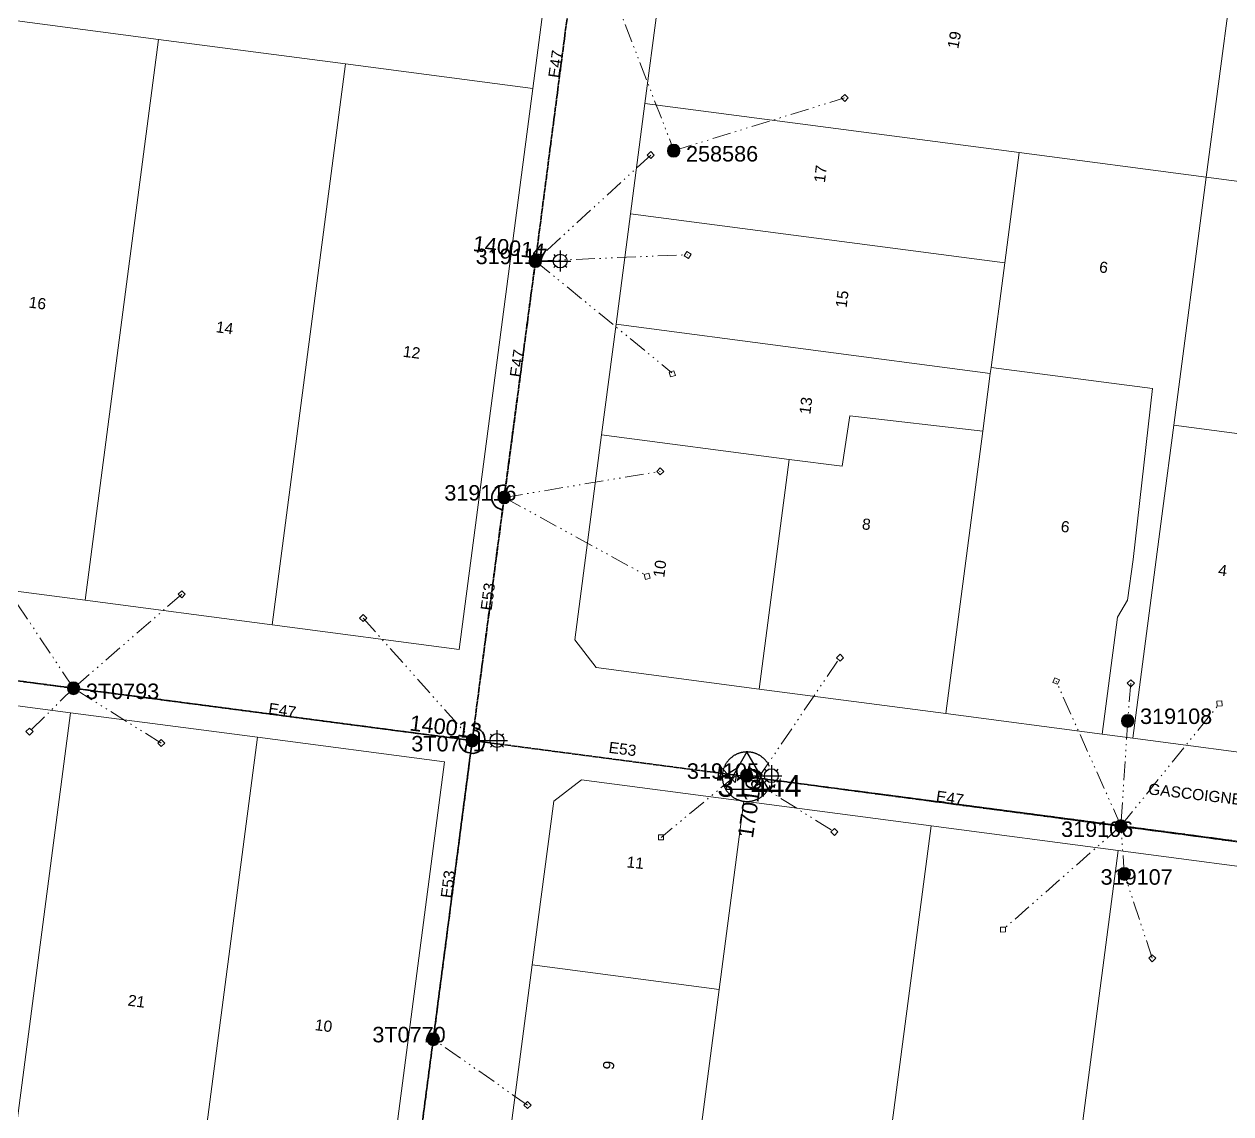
# Model space of a CAD drawing. Header units: metres. Extents: x 264899 to 270320, y 6185871 to 6191197.
# Drawn here: x 267248.8 to 267443.8, y 6186772.9 to 6186949.1 of the extents above; entities that cross this region are included whole.
import ezdxf
from ezdxf.enums import TextEntityAlignment as Align

# ---------------------------------------------------------------- set-up
doc = ezdxf.new("R2010")
doc.units = ezdxf.units.M
doc.linetypes.add('Cable Exist OH', pattern=[1, 1, 0])
doc.linetypes.add('PHANTOMX2', pattern=[6.6, 3, -0.75, 0.2, -0.75, 0.2, -0.75, 0.2, -0.75])
doc.layers.get('0').update_dxf_attribs({"color": 6})
for name, color, linetype, lineweight in [('_User_HV_Exist', 1, 'Continuous', 35), ('_User_LV_Exist', 5, 'Continuous', 35), ('Cadastre Land Parcels_SP_EXT', 118, 'Continuous', 15), ('Cadastre Roads_SP_EXT', 218, 'Continuous', 15), ('Mains_HV_EXT', 13, 'Continuous', 25), ('Mains_LV_EXT', 163, 'Continuous', 25), ('Mains_SL_EXT', 131, 'Continuous', 25), ('Services_SP_EXT', 42, 'PHANTOMX2', 20)]:
    doc.layers.add(name, color=color, linetype=linetype, lineweight=lineweight)
for name, color, linetype in [('Equip_LV_EXT', 7, 'Continuous'), ('Equip_SP_SL_EXT', 7, 'Continuous'), ('Sub_SP_TR_HV_LV_EXT', 7, 'Continuous'), ('SupportsOH_SP_TR_HV_LV_SL_EXT', 7, 'Continuous')]:
    doc.layers.add(name, color=color, linetype=linetype)
doc.layers.get('0').freeze()
doc.styles.add('iecARIAL', font='arial.ttf', dxfattribs={"height": 2})
doc.styles.add('POLE_LABEL', font='arial.ttf', dxfattribs={"height": 2})
doc.styles.add('SL_LABEL', font='arial.ttf', dxfattribs={"height": 2})
doc.styles.get("Standard").update_dxf_attribs({"font": 'arial.ttf'})

# ---------------------------------------------------------------- blocks, each defined once
blk = doc.blocks.new('SUB_POLE_EXT')
at = {"flags": 128}
for points in [[(-0.05, 4), (-0.15, 4), (-0.25, 3.99), (-0.34, 3.99), (-0.44, 3.98), (-0.54, 3.96), (-0.64, 3.95), (-0.73, 3.93), (-0.83, 3.91), (-0.92, 3.89), (-1.02, 3.87), (-1.11, 3.84), (-1.21, 3.81), (-1.3, 3.78), (-1.39, 3.75), (-1.49, 3.71), (-1.58, 3.68), (-1.67, 3.64), (-1.75, 3.59), (-1.84, 3.55), (-1.93, 3.5), (-2.01, 3.46), (-2.1, 3.41), (-2.18, 3.35), (-2.26, 3.3), (-2.34, 3.24), (-2.42, 3.18), (-2.5, 3.12), (-2.58, 3.06), (-2.65, 3), (-2.72, 2.93), (-2.79, 2.86), (-2.86, 2.79), (-2.93, 2.72), (-3, 2.65), (-3.06, 2.58), (-3.12, 2.5), (-3.18, 2.42), (-3.24, 2.34), (-3.3, 2.26), (-3.35, 2.18), (-3.41, 2.1), (-3.46, 2.01), (-3.5, 1.93), (-3.55, 1.84), (-3.59, 1.75), (-3.64, 1.67), (-3.68, 1.58), (-3.71, 1.49), (-3.75, 1.39), (-3.78, 1.3), (-3.81, 1.21), (-3.84, 1.11), (-3.87, 1.02), (-3.89, 0.92), (-3.91, 0.83), (-3.93, 0.73), (-3.95, 0.64), (-3.96, 0.54), (-3.98, 0.44), (-3.99, 0.34), (-3.99, 0.25), (-4, 0.15), (-4, 0.05), (-4, -0.05), (-4, -0.15), (-3.99, -0.25), (-3.99, -0.34), (-3.98, -0.44), (-3.96, -0.54), (-3.95, -0.64), (-3.93, -0.73), (-3.91, -0.83), (-3.89, -0.92), (-3.87, -1.02), (-3.84, -1.11), (-3.81, -1.21), (-3.78, -1.3), (-3.75, -1.39), (-3.71, -1.49), (-3.68, -1.58), (-3.64, -1.67), (-3.59, -1.75), (-3.55, -1.84), (-3.5, -1.93), (-3.46, -2.01), (-3.41, -2.1), (-3.35, -2.18), (-3.3, -2.26), (-3.24, -2.34), (-3.18, -2.42), (-3.12, -2.5), (-3.06, -2.58), (-3, -2.65), (-2.93, -2.72), (-2.86, -2.79), (-2.79, -2.86), (-2.72, -2.93), (-2.65, -3), (-2.58, -3.06), (-2.5, -3.12), (-2.42, -3.18), (-2.34, -3.24), (-2.26, -3.3), (-2.18, -3.35), (-2.1, -3.41), (-2.01, -3.46), (-1.93, -3.5), (-1.84, -3.55), (-1.75, -3.59), (-1.67, -3.64), (-1.58, -3.68), (-1.49, -3.71), (-1.39, -3.75), (-1.3, -3.78), (-1.21, -3.81), (-1.11, -3.84), (-1.02, -3.87), (-0.92, -3.89), (-0.83, -3.91), (-0.73, -3.93), (-0.64, -3.95), (-0.54, -3.96), (-0.44, -3.98), (-0.34, -3.99), (-0.25, -3.99), (-0.15, -4), (-0.05, -4), (0.05, -4), (0.15, -4), (0.25, -3.99), (0.34, -3.99), (0.44, -3.98), (0.54, -3.96), (0.64, -3.95), (0.73, -3.93), (0.83, -3.91), (0.92, -3.89), (1.02, -3.87), (1.11, -3.84), (1.21, -3.81), (1.3, -3.78), (1.39, -3.75), (1.49, -3.71), (1.58, -3.68), (1.67, -3.64), (1.75, -3.59), (1.84, -3.55), (1.93, -3.5), (2.01, -3.46), (2.1, -3.41), (2.18, -3.35), (2.26, -3.3), (2.34, -3.24), (2.42, -3.18), (2.5, -3.12), (2.58, -3.06), (2.65, -3), (2.72, -2.93), (2.79, -2.86), (2.86, -2.79), (2.93, -2.72), (3, -2.65), (3.06, -2.58), (3.12, -2.5), (3.18, -2.42), (3.24, -2.34), (3.3, -2.26), (3.35, -2.18), (3.41, -2.1), (3.46, -2.01), (3.5, -1.93), (3.55, -1.84), (3.59, -1.75), (3.64, -1.67), (3.68, -1.58), (3.71, -1.49), (3.75, -1.39), (3.78, -1.3), (3.81, -1.21), (3.84, -1.11), (3.87, -1.02), (3.89, -0.92), (3.91, -0.83), (3.93, -0.73), (3.95, -0.64), (3.96, -0.54), (3.98, -0.44), (3.99, -0.34), (3.99, -0.25), (4, -0.15), (4, -0.05), (4, 0.05), (4, 0.15), (3.99, 0.25), (3.99, 0.34), (3.98, 0.44), (3.96, 0.54), (3.95, 0.64), (3.93, 0.73), (3.91, 0.83), (3.89, 0.92), (3.87, 1.02), (3.84, 1.11), (3.81, 1.21), (3.78, 1.3), (3.75, 1.39), (3.71, 1.49), (3.68, 1.58), (3.64, 1.67), (3.59, 1.75), (3.55, 1.84), (3.5, 1.93), (3.46, 2.01), (3.41, 2.1), (3.35, 2.18), (3.3, 2.26), (3.24, 2.34), (3.18, 2.42), (3.12, 2.5), (3.06, 2.58), (3, 2.65), (2.93, 2.72), (2.86, 2.79), (2.79, 2.86), (2.72, 2.93), (2.65, 3), (2.58, 3.06), (2.5, 3.12), (2.42, 3.18), (2.34, 3.24), (2.26, 3.3), (2.18, 3.35), (2.1, 3.41), (2.01, 3.46), (1.93, 3.5), (1.84, 3.55), (1.75, 3.59), (1.67, 3.64), (1.58, 3.68), (1.49, 3.71), (1.39, 3.75), (1.3, 3.78), (1.21, 3.81), (1.11, 3.84), (1.02, 3.87), (0.92, 3.89), (0.83, 3.91), (0.73, 3.93), (0.64, 3.95), (0.54, 3.96), (0.44, 3.98), (0.34, 3.99), (0.25, 3.99), (0.15, 4), (0.05, 4)], [(0, 4), (-3.46, -2), (3.46, -2)]]:
    blk.add_lwpolyline(points, close=True, dxfattribs=at)
at = {"flags": 8}
blk.add_attdef('ASSET_NUM', text='', height=2.5, dxfattribs=at).set_placement((0, 7), align=Align.MIDDLE_CENTER)
for tag, flags, p in [('STREET_CODE', 9, (-1.38, 1.45)), ('NO_PHASES', 9, (-1.38, 1.05)), ('OPERATED_BY', 9, (-1.38, 0.65)), ('MAINTAINED_BY', 9, (-1.38, 0.45)), ('ORIENTATION', 9, (-1.38, 0.25)), ('OWNED_BY', 9, (-1.38, 0.05)), ('CONSTRUCTED_VOLTAGE', 9, (-1.13, 0.75)), ('OPERATING_VOLTAGE', 9, (-1.13, 0.35)), ('STATE', 9, (-1.38, -0.35)), ('USAGE', 9, (-1.38, -0.75)), ('LEGEND', 9, (-1.38, -0.95)), ('SUBURB', 9, (-1.38, -1.15)), ('STREETNAME', 9, (-1.38, -1.35)), ('LOCATION', 9, (-1.38, -1.55)), ('NOTES', 9, (-1.38, -1.75)), ('Z', 1, (-1.38, -1.95)), ('SECONDARY_VOLTAGE', 9, (-1.13, -0.65)), ('SUBSTATION_TYPE', 9, (-1.13, -1.05))]:
    blk.add_attdef(tag, text='', height=0.1, dxfattribs=dict(flags=flags)).set_placement(p, align=Align.MIDDLE_LEFT)
blk = doc.blocks.new('LV_OH_LINKS_DISTFUSE_EXT')
for p, q in [((0, 0), (0.96, 0)), ((3.84, 0), (4.8, 0))]:
    blk.add_line(p, q)
blk.add_lwpolyline([(3.84, -1.2), (3.84, 1.2), (0.96, -1.2), (0.96, 1.2)], close=True)
at = {"flags": 9}
for tag, p in [('ACTUAL_STATUS', (0, 0)), ('CONSTRUCTED_VOLTAGE', (0, -0.2)), ('OPERATING_VOLTAGE', (0, -0.6)), ('ORIENTATION', (0, -0.8)), ('OWNED_BY', (0, -1)), ('STATE', (0, -1.2)), ('SWITCH_TYPE', (0, -1.4)), ('NO_PHASES', (0, -0.4)), ('USAGE', (0, -1.6)), ('NOTES', (0, -1.8))]:
    blk.add_attdef(tag, text='', height=0.2, dxfattribs=at).set_placement(p, align=Align.MIDDLE_LEFT)
at = {"flags": 1}
blk.add_attdef('Z', (0, 0), '', height=0.2, dxfattribs=at)
blk = doc.blocks.new('SL_LANTERN_EXT')
at = {"flags": 9}
for tag, p in [('LRATECODE', (-7.4, 0)), ('LOUTREACHVOCAB', (-7.2, 0)), ('LOUTREACH', (-7, 0)), ('LANTNUMBER', (-6.6, 0)), ('LNEW', (-6.4, 0)), ('LMASTVOCAB', (-6.2, 0)), ('LMAST', (-6, 0)), ('LLAMPVOCAB', (-5.8, 0)), ('LLAMP', (-5.6, 0)), ('LEXIST', (-5.4, 0)), ('LCHARGE3PERCENT', (-5.2, 0)), ('LCHARGE3', (-5, 0)), ('LCHARGE2PERCENT', (-4.8, 0)), ('LCHARGE2', (-4.6, 0)), ('LCHARGE1PERCENT', (-4.4, 0)), ('LCHARGE1', (-4.2, 0)), ('LCATEGORY', (-4, 0)), ('LBRACKETVOCAB', (-3.8, 0)), ('LBRACKET', (-3.6, 0)), ('LKINGHEIGHT', (-3.4, 0)), ('CREPLACE', (-3.2, 0)), ('CREMOVE', (-3, 0)), ('CNUMBER', (-2.8, 0)), ('CNEW', (-2.6, 0)), ('CEXIST', (-2.4, 0)), ('USAGE', (-2.2, 0)), ('STATE', (-2, 0)), ('OWNED_BY', (-1.8, 0)), ('ORIENTATION', (-1.6, 0)), ('OPERATING_VOLTAGE', (-1.4, 0)), ('NO_PHASES', (-1.2, 0)), ('LANTERN_TYPE', (-1, 0)), ('LANTERN_PURPOSE', (-0.8, 0)), ('CONTROL_TYPE', (-0.6, 0)), ('CONSTRUCTED_VOLTAGE', (-0.4, 0))]:
    blk.add_attdef(tag, text='', height=0.001, rotation=270, dxfattribs=at).set_placement(p, align=Align.MIDDLE_LEFT)
at = {"style": 'SL_LABEL', "flags": 9}
blk.add_attdef('STREET_CODE', text='', height=0.001, rotation=270, dxfattribs=at).set_placement((0, 0), align=Align.MIDDLE_LEFT)
at = {"flags": 1}
blk.add_attdef('Z', (0, 0), '', height=0.001, rotation=270, dxfattribs=at)
at = {"width": 0.9}
blk.add_attdef('LNUMBER', text='', height=1, dxfattribs=at).set_placement((7, -1), align=Align.MIDDLE_LEFT)
at = {"flags": 9}
for tag, p in [('LREMOVE', (0, -7.6)), ('LREPLACE', (0, -7.8)), ('LTYPE', (0, -8)), ('LTYPEVOCAB', (0, -8.2)), ('LEGEND', (0, -8.4)), ('SUBURB', (0, -8.6)), ('STREETNAME', (0, -8.8)), ('LOCATION', (0, -9)), ('NOTES', (0, -9.2)), ('MAINTAINED_BY', (0, -9.86))]:
    blk.add_attdef(tag, text='', height=0.001, dxfattribs=at).set_placement(p, align=Align.MIDDLE_LEFT)
blk.add_attdef('OPERATED_BY', (0, -9.61), '', height=0.001, dxfattribs=at)
blk.add_wipeout([(5.69, 0), (5.06, -1.06), (4, -1.69), (2.94, -1.06), (2.31, 0), (2.94, 1.06), (4, 1.69), (5.06, 1.06)])
for p, q in [((0, 0), (4, 0)), ((2.94, 1.06), (3.2, 0.8)), ((4, 1.69), (4, 0)), ((5.06, 1.06), (4.8, 0.8)), ((2.94, -1.06), (3.2, -0.8)), ((4, 0), (5.69, 0)), ((4, 0), (4, -1.69)), ((5.06, -1.06), (4.8, -0.8))]:
    blk.add_line(p, q)
blk.add_circle((4, 0), 1.12)
blk = doc.blocks.new('CCP_EXT')
at = {"flags": 9}
for tag, p in [('STATE', (0, -1.8)), ('NOTES', (0, -2))]:
    blk.add_attdef(tag, text='', height=0.2, dxfattribs=at).set_placement(p, align=Align.MIDDLE_LEFT)
blk.add_wipeout([(0, 0.57), (0.57, 0), (0, -0.57), (-0.57, 0)])
blk.add_lwpolyline([(-0.57, 0), (0, 0.57), (0.57, 0), (0, -0.57), (-0.57, 0)])
at = {"flags": 1}
blk.add_attdef('Z', (0, 0), '', height=0.2, dxfattribs=at)
at = {"flags": 9}
for tag, p in [('CCP_TYPE', (0, 0)), ('CONSTRUCTED_VOLTAGE', (0, -0.2)), ('OPERATING_VOLTAGE', (0, -0.6)), ('ORIENTATION', (0, -0.8)), ('OWNED_BY', (0, -1)), ('NO_PHASES', (0, -0.4)), ('USAGE', (0, -1.2)), ('LEGEND', (0, -1.4)), ('LIFE_SUPPORT', (0, -1.6))]:
    blk.add_attdef(tag, text='', height=0.2, dxfattribs=at).set_placement(p, align=Align.MIDDLE_LEFT)
blk = doc.blocks.new('POLE_EXT')
blk.add_hatch(color=256).paths.add_polyline_path([(-1, 0, 1), (1, 0, 1)])
blk.add_lwpolyline([(-1, 0, 1), (1, 0, 1)], format="xyb", close=True)
at = {"flags": 8}
blk.add_attdef('pNumber', text='', height=2, dxfattribs=at).set_placement((2.5, 2.5), align=Align.MIDDLE_CENTER)
at = {"style": 'POLE_LABEL', "flags": 9}
for tag, p in [('STRUCTURE_PLANT_NUMBER', (1.35, 0.03)), ('STREET_CODE', (1.35, -0.2))]:
    blk.add_attdef(tag, text='', height=0.2, dxfattribs=at).set_placement(p, align=Align.MIDDLE_LEFT)
at = {"flags": 9}
for tag, p in [('OWNED_BY', (1.35, -0.4)), ('SPECIAL_USE', (1.35, -0.8)), ('STATE', (1.35, -1)), ('cLV', (1.35, -1.4)), ('hDepth', (1.35, -1.6)), ('hDia', (1.35, -1.8)), ('cHV', (1.35, -2)), ('PARENT', (1.35, -0.6)), ('USAGE', (1.35, -1.2)), ('cLinedev', (1.35, -3.4)), ('pExisting', (1.35, -3.8)), ('LBRACKET', (1.35, -2.2)), ('LExisting', (1.35, -2.4)), ('LANTNUMBER', (1.35, -2.6)), ('LOther', (1.35, -2.8)), ('LRemove', (1.35, -3)), ('LEGEND', (1.35, -3.2)), ('LOCATION', (1.35, -3.6)), ('pFooting', (1.35, -4.4)), ('pNew', (1.35, -4.6)), ('pRelocate', (1.35, -5)), ('pRemove', (1.35, -5.2)), ('pReplace', (1.35, -5.4)), ('pStay', (1.35, -5.6)), ('pType', (1.35, -5.8)), ('PFNUMBER', (1.35, -4)), ('NEWPFNUMBER', (1.35, -4.2)), ('cspan', (1.35, -6)), ('STREETNAME', (1.35, -6.2)), ('SUBURB', (1.35, -6.4)), ('OPERATED_BY', (1.36, -7.01)), ('NOTES', (1.35, -6.6)), ('MAINTAINED_BY', (1.36, -6.81))]:
    blk.add_attdef(tag, text='', height=0.2, dxfattribs=at).set_placement(p, align=Align.MIDDLE_LEFT)
at = {"flags": 1}
blk.add_attdef('Z', (1.35, -7.33), '', height=0.2, dxfattribs=at)

msp = doc.modelspace()

# ---------------------------------------------------------------- linework, layer by layer
at = {"layer": '_User_LV_Exist', "linetype": 'Continuous'}
msp.add_lwpolyline([(267326.62, 6186874.54, 1.006303), (267326.15, 6186870.57)], format="xyb", dxfattribs=at)
at = {"layer": '_User_LV_Exist', "linetype": 'Cable Exist OH'}
for points in [[(267121.76, 6186859.69), (267186.62, 6186850.99), (267256.79, 6186841.72)], [(267426.01, 6186819.47), (267475.02, 6186812.78)], [(267314.91, 6186785), (267314.91, 6186784.98), (267308.82, 6186738.53)]]:
    msp.add_lwpolyline(points, dxfattribs=at)
at = {"layer": 'Cadastre Land Parcels_SP_EXT', "linetype": 'Continuous'}
for points in [[(267334.94, 6186968.89), (267244.26, 6186980.81), (267240.3, 6186950.59), (267270.53, 6186946.61), (267300.75, 6186942.64), (267330.98, 6186938.66), (267334.94, 6186968.89)], [(267443.75, 6186954.56), (267402.99, 6186959.92), (267353.07, 6186966.48), (267349.11, 6186936.26), (267409.56, 6186928.31), (267439.79, 6186924.33), (267443.75, 6186954.56)], [(267529.72, 6186943.25), (267476.28, 6186950.28), (267443.75, 6186954.56), (267439.79, 6186924.33), (267470.02, 6186920.36), (267525.76, 6186913.02), (267529.72, 6186943.25)], [(267270.53, 6186946.61), (267240.3, 6186950.59), (267228.42, 6186859.91), (267258.65, 6186855.93), (267270.53, 6186946.61)], [(267300.75, 6186942.64), (267270.53, 6186946.61), (267258.65, 6186855.93), (267288.87, 6186851.96), (267300.75, 6186942.64)], [(267330.98, 6186938.66), (267300.75, 6186942.64), (267288.87, 6186851.96), (267319.1, 6186847.98), (267330.98, 6186938.66)], [(267409.56, 6186928.31), (267349.11, 6186936.26), (267346.78, 6186918.4), (267407.23, 6186910.46), (267409.56, 6186928.31)], [(267432.77, 6186870.77), (267434.54, 6186884.22), (267439.79, 6186924.33), (267409.56, 6186928.31), (267407.23, 6186910.46), (267405.02, 6186893.59), (267431.12, 6186890.16), (267427.96, 6186862.54), (267427.05, 6186855.95), (267425.43, 6186853.22), (267422.95, 6186834.3), (267427.91, 6186833.65), (267432.77, 6186870.77)], [(267464.08, 6186875.01), (267470.02, 6186920.36), (267439.79, 6186924.33), (267434.54, 6186884.22), (267459.8, 6186880.9), (267453.18, 6186830.32), (267458.14, 6186829.67), (267464.08, 6186875.01)], [(267405.02, 6186893.59), (267407.23, 6186910.46), (267346.78, 6186918.4), (267344.44, 6186900.55), (267404.89, 6186892.6), (267405.02, 6186893.59)], [(267404.89, 6186892.6), (267344.44, 6186900.55), (267342.1, 6186882.7), (267372.42, 6186878.71), (267380.95, 6186877.59), (267382.21, 6186885.76), (267403.67, 6186883.29), (267404.89, 6186892.6)], [(267425.43, 6186853.22), (267427.05, 6186855.95), (267427.96, 6186862.54), (267431.12, 6186890.16), (267405.02, 6186893.59), (267404.89, 6186892.6), (267403.67, 6186883.29), (267397.69, 6186837.62), (267422.95, 6186834.3), (267425.43, 6186853.22)], [(267403.67, 6186883.29), (267382.21, 6186885.76), (267380.95, 6186877.59), (267372.42, 6186878.71), (267367.56, 6186841.58), (267397.69, 6186837.62), (267403.67, 6186883.29)], [(267459.8, 6186880.9), (267434.54, 6186884.22), (267432.77, 6186870.77), (267427.91, 6186833.65), (267453.18, 6186830.32), (267459.8, 6186880.9)], [(267372.42, 6186878.71), (267342.1, 6186882.7), (267337.76, 6186849.54), (267341.21, 6186845.05), (267367.56, 6186841.58), (267372.42, 6186878.71)], [(267256.29, 6186837.76), (267226.07, 6186841.74), (267214.19, 6186751.06), (267244.42, 6186747.08), (267256.29, 6186837.76)], [(267286.52, 6186833.79), (267256.29, 6186837.76), (267244.42, 6186747.08), (267274.64, 6186743.1), (267286.52, 6186833.79)], [(267316.74, 6186829.81), (267286.52, 6186833.79), (267274.64, 6186743.1), (267304.87, 6186739.13), (267316.74, 6186829.81)], [(267365.1, 6186823.45), (267338.84, 6186826.9), (267334.36, 6186823.46), (267330.9, 6186797.02), (267361.12, 6186793.04), (267365.1, 6186823.45)], [(267395.33, 6186819.47), (267365.1, 6186823.45), (267361.12, 6186793.04), (267357.18, 6186762.91), (267353.23, 6186732.77), (267359.47, 6186731.95), (267383.46, 6186728.79), (267395.33, 6186819.47)], [(267425.55, 6186815.5), (267395.33, 6186819.47), (267383.46, 6186728.79), (267398.64, 6186726.79), (267413.69, 6186724.82), (267425.55, 6186815.5)], [(267455.78, 6186811.52), (267425.55, 6186815.5), (267413.69, 6186724.82), (267443.92, 6186720.84), (267455.78, 6186811.52)], [(267361.12, 6186793.04), (267330.9, 6186797.02), (267326.95, 6186766.88), (267357.18, 6186762.91), (267361.12, 6186793.04)]]:
    msp.add_lwpolyline(points, close=True, dxfattribs=at)
at = {"layer": 'Mains_LV_EXT', "linetype": 'Continuous'}
for points in [[(267326.62, 6186874.54, 1.006303), (267326.15, 6186870.57)], [(267323.16, 6186833.04, 0.510217), (267321.45, 6186835.3)], [(267319.22, 6186833.53, 0.515261), (267320.93, 6186831.28)], [(267320.99, 6186831.2, 0.418328), (267323.18, 6186832.93)]]:
    msp.add_lwpolyline(points, format="xyb", dxfattribs=at)
at = {"layer": 'Mains_LV_EXT', "linetype": 'Cable Exist OH'}
for points in [[(267121.76, 6186859.69), (267186.62, 6186850.99), (267256.79, 6186841.72)], [(267426.01, 6186819.47), (267475.02, 6186812.78)], [(267314.91, 6186785), (267314.91, 6186784.98), (267308.82, 6186738.53)]]:
    msp.add_lwpolyline(points, dxfattribs=at)
at = {"layer": 'Services_SP_EXT'}
msp.add_lwpolyline([(267244.04, 6186860.88), (267256.79, 6186841.72)], dxfattribs=at)

# ---------------------------------------------------------------- block references
at = {"layer": 'Equip_LV_EXT'}
for p, rotation in [((267364.81, 6186827.52), 172.5058789488156), ((267366.37, 6186827.31), 353.4095913537304)]:
    msp.add_blockref('LV_OH_LINKS_DISTFUSE_EXT', p, dxfattribs=dict(at, rotation=rotation))
at = {"layer": 'Sub_SP_TR_HV_LV_EXT'}
ref = msp.add_blockref('SUB_POLE_EXT', (267365.59, 6186827.42), dxfattribs=at)
ref.add_attrib('ASSET_NUM', '31444', dxfattribs={"layer": '0', "height": 3.5}).set_placement((267367.59, 6186827.67), align=Align.TOP_CENTER)
at = {"layer": 'SupportsOH_SP_TR_HV_LV_SL_EXT'}
ref = msp.add_blockref('POLE_EXT', (267353.74, 6186928.61), dxfattribs=at)
ref.add_attrib('ASSET_NUM', '258586', dxfattribs={"layer": '0', "height": 2.5, "style": 'POLE_LABEL'}).set_placement((267355.74, 6186929.36), align=Align.TOP_LEFT)
ref = msp.add_blockref('POLE_EXT', (267326.35, 6186872.56), dxfattribs=at)
ref.add_attrib('ASSET_NUM', '319116', dxfattribs={"layer": '0', "height": 2.5, "style": 'POLE_LABEL'}).set_placement((267328.35, 6186873.31), align=Align.MIDDLE_RIGHT)
ref = msp.add_blockref('POLE_EXT', (267256.79, 6186841.72), dxfattribs=at)
ref.add_attrib('ASSET_NUM', '3T0793', dxfattribs={"layer": '0', "height": 2.5, "style": 'POLE_LABEL'}).set_placement((267258.79, 6186842.47), align=Align.TOP_LEFT)
ref = msp.add_blockref('POLE_EXT', (267425.99, 6186819.43), dxfattribs=at)
ref.add_attrib('ASSET_NUM', '319106', dxfattribs={"layer": '0', "height": 2.5, "style": 'POLE_LABEL'}).set_placement((267427.99, 6186820.18), align=Align.TOP_RIGHT)
ref = msp.add_blockref('POLE_EXT', (267426.54, 6186811.71), dxfattribs=at)
ref.add_attrib('ASSET_NUM', '319107', dxfattribs={"layer": '0', "height": 2.5, "style": 'POLE_LABEL'}).set_placement((267428.54, 6186812.46), align=Align.TOP_CENTER)
ref = msp.add_blockref('POLE_EXT', (267314.91, 6186784.98), dxfattribs=at)
ref.add_attrib('ASSET_NUM', '3T0770', dxfattribs={"layer": '0', "height": 2.5, "style": 'POLE_LABEL'}).set_placement((267316.91, 6186785.73), align=Align.MIDDLE_RIGHT)

# ---------------------------------------------------------------- texts
at = {"layer": 'Cadastre Land Parcels_SP_EXT'}
for s, rotation, p in [('19', 79.6186, (267399.71, 6186944.98)), ('17', 82.8, (267378.17, 6186923.36)), ('6', 352.81, (267422.4, 6186908.96)), ('16', 352.81, (267249.47, 6186903.26)), ('15', 82.8, (267381.67, 6186903.12)), ('14', 352.2342, (267279.7, 6186899.28)), ('12', 352.81, (267309.92, 6186895.31)), ('13', 82.8, (267375.81, 6186885.89)), ('8', 352.81, (267384.08, 6186867.43)), ('6', 352.81, (267416.2, 6186867.03)), ('10', 82.3799, (267352.21, 6186859.52)), ('4', 352.81, (267441.64, 6186859.97)), ('11', 354.1452, (267346.07, 6186812.77)), ('21', 352.325, (267265.47, 6186790.43)), ('10', 352.81, (267295.69, 6186786.46)), ('9', 82.3669, (267344.04, 6186779.96))]:
    msp.add_text(s, height=1.8, rotation=rotation, dxfattribs=at).set_placement(p)
at = {"layer": 'Cadastre Roads_SP_EXT'}
msp.add_text('GASCOIGNE ST', height=1.8, rotation=353.3308, dxfattribs=at).set_placement((267430.33, 6186824.58))
at = {"layer": 'Mains_LV_EXT'}
for s, rotation, p in [('E47', 81.7037, (267335.24, 6186940.28)), ('E47', 81.7037, (267329.02, 6186891.9)), ('E53', 82.4986, (267324.32, 6186854.2)), ('E47', 351.6674, (267288.18, 6186837.59)), ('E53', 352.5126, (267343.16, 6186831.3)), ('E47', 351.6674, (267396.04, 6186823.41)), ('E53', 82.5766, (267317.87, 6186807.71))]:
    msp.add_text(s, height=1.8, rotation=rotation, dxfattribs=at).set_placement(p)

# ---------------------------------------------------------------- next in the draw order: block references
at = {"layer": 'Equip_SP_SL_EXT'}
ref = msp.add_blockref('SL_LANTERN_EXT', (267331.42, 6186910.77), dxfattribs=at)
ref.add_attrib('ASSET_NUM', '140014', dxfattribs={"layer": '0', "height": 2.5, "rotation": 353.1535, "style": 'iecARIAL'}).set_placement((267332.92, 6186912.27), align=Align.MIDDLE_RIGHT)
ref = msp.add_blockref('SL_LANTERN_EXT', (267321.2, 6186833.26), dxfattribs=at)
ref.add_attrib('ASSET_NUM', '140013', dxfattribs={"layer": '0', "height": 2.5, "rotation": 353.1609, "style": 'iecARIAL'}).set_placement((267322.7, 6186834.76), align=Align.MIDDLE_RIGHT)
ref = msp.add_blockref('SL_LANTERN_EXT', (267365.53, 6186827.58), dxfattribs=at)
ref.add_attrib('ASSET_NUM', '170167', dxfattribs={"layer": '0', "height": 2.5, "rotation": 81.4592, "style": 'iecARIAL'}).set_placement((267367.03, 6186829.08), align=Align.MIDDLE_RIGHT)
at = {"layer": 'Services_SP_EXT'}
for p in [(267381.39, 6186937.13), (267350.04, 6186927.91), (267351.57, 6186876.77), (267380.62, 6186846.65), (267427.6, 6186842.53), (267249.68, 6186834.72), (267270.96, 6186832.85), (267431.06, 6186798.07), (267330.13, 6186774.35)]:
    msp.add_blockref('CCP_EXT', p, dxfattribs=at)
for p, rotation in [((267356.02, 6186911.74), 13.12828202865962), ((267353.52, 6186892.54), 331.4237025906894), ((267349.47, 6186859.81), 330.7165181885856), ((267274.26, 6186856.9), 90.0000000000002), ((267303.58, 6186853.05), 90.0000000000002), ((267415.53, 6186842.88), 112.867569426526), ((267441.93, 6186839.25), 47.2970292480407), ((267379.71, 6186818.5), 90.0000000000002), ((267351.71, 6186817.61), 225.8627317503061), ((267406.96, 6186802.71), 226.2291789830808)]:
    msp.add_blockref('CCP_EXT', p, dxfattribs=dict(at, rotation=rotation))

# ---------------------------------------------------------------- next in the draw order: linework, layer by layer
at = {"layer": '_User_HV_Exist', "linetype": 'Cable Exist OH'}
for points in [[(267365.59, 6186827.42), (267321.2, 6186833.26), (267256.79, 6186841.72), (267186.62, 6186850.99), (267121.76, 6186859.69)], [(267365.59, 6186827.42), (267426.03, 6186819.4), (267526.19, 6186806.18), (267565.88, 6186799.42), (267598.52, 6186774.65)]]:
    msp.add_lwpolyline(points, dxfattribs=at)
at = {"layer": '_User_LV_Exist', "linetype": 'Cable Exist OH'}
for points in [[(267331.42, 6186910.77), (267338.79, 6186967.47)], [(267326.37, 6186872.56), (267331.42, 6186910.77)], [(267321.2, 6186833.26), (267326.37, 6186872.56)], [(267256.79, 6186841.72), (267321.2, 6186833.26)], [(267321.2, 6186833.26), (267314.91, 6186785)], [(267365.59, 6186827.42), (267321.2, 6186833.26)], [(267365.59, 6186827.42), (267426.01, 6186819.47)]]:
    msp.add_lwpolyline(points, dxfattribs=at)
at = {"layer": '_User_LV_Exist', "linetype": 'Continuous'}
for points in [[(267323.16, 6186833.04, 0.510217), (267321.45, 6186835.3)], [(267319.22, 6186833.53, 0.515261), (267320.93, 6186831.28)], [(267320.99, 6186831.2, 0.418328), (267323.18, 6186832.93)]]:
    msp.add_lwpolyline(points, format="xyb", dxfattribs=at)
at = {"layer": 'Mains_HV_EXT', "linetype": 'Cable Exist OH'}
for points in [[(267365.59, 6186827.42), (267321.2, 6186833.26), (267256.79, 6186841.72), (267186.62, 6186850.99), (267121.76, 6186859.69)], [(267365.59, 6186827.42), (267426.03, 6186819.4), (267526.19, 6186806.18), (267565.88, 6186799.42), (267598.52, 6186774.65)]]:
    msp.add_lwpolyline(points, dxfattribs=at)
at = {"layer": 'Mains_LV_EXT', "linetype": 'Cable Exist OH'}
for points in [[(267331.42, 6186910.77), (267338.79, 6186967.47)], [(267326.37, 6186872.56), (267331.42, 6186910.77)], [(267321.2, 6186833.26), (267326.37, 6186872.56)], [(267256.79, 6186841.72), (267321.2, 6186833.26)], [(267321.2, 6186833.26), (267314.91, 6186785)], [(267365.59, 6186827.42), (267321.2, 6186833.26)], [(267365.59, 6186827.42), (267426.01, 6186819.47)]]:
    msp.add_lwpolyline(points, dxfattribs=at)
at = {"layer": 'Mains_SL_EXT', "linetype": 'Cable Exist OH'}
for points in [[(267331.42, 6186910.77), (267338.79, 6186967.47), (267345.72, 6187020.81)], [(267321.2, 6186833.26), (267326.35, 6186872.56), (267331.42, 6186910.77)], [(267307.7, 6186730), (267314.91, 6186784.98), (267321.2, 6186833.26)], [(267458.11, 6186815.21), (267426.01, 6186819.47), (267365.59, 6186827.42)]]:
    msp.add_lwpolyline(points, dxfattribs=at)
at = {"layer": 'Services_SP_EXT'}
for points in [[(267338.79, 6186967.47), (267353.79, 6186928.61)], [(267353.74, 6186928.61), (267381.33, 6186937.13)], [(267350.04, 6186927.91), (267331.4, 6186910.77)], [(267331.42, 6186910.77), (267355.96, 6186911.79)], [(267331.42, 6186910.77), (267353.46, 6186892.72)], [(267326.37, 6186872.56), (267351.57, 6186876.77)], [(267326.37, 6186872.56), (267349.45, 6186859.87)], [(267274.26, 6186856.9), (267256.79, 6186841.72)], [(267303.58, 6186853.05), (267321.2, 6186833.26)], [(267367.42, 6186827.23), (267380.62, 6186846.65)], [(267426.01, 6186819.47), (267415.5, 6186842.94)], [(267427.6, 6186842.53), (267427.09, 6186836.44), (267425.99, 6186819.43)], [(267256.79, 6186841.72), (267249.68, 6186834.72)], [(267270.96, 6186832.85), (267256.79, 6186841.72)], [(267426.01, 6186819.47), (267441.93, 6186839.25)], [(267363.69, 6186827.53), (267351.71, 6186817.61)], [(267365.49, 6186827.43), (267379.71, 6186818.5)], [(267426.01, 6186819.47), (267406.96, 6186802.71)], [(267431.06, 6186798.07), (267426.54, 6186811.71), (267426.01, 6186819.47)], [(267330.13, 6186774.35), (267314.91, 6186784.98)]]:
    msp.add_lwpolyline(points, dxfattribs=at)

# ---------------------------------------------------------------- next in the draw order: block references
at = {"layer": 'SupportsOH_SP_TR_HV_LV_SL_EXT'}
ref = msp.add_blockref('POLE_EXT', (267331.4, 6186910.77), dxfattribs=at)
ref.add_attrib('ASSET_NUM', '319117', dxfattribs={"layer": '0', "height": 2.5, "style": 'POLE_LABEL'}).set_placement((267333.4, 6186911.52), align=Align.MIDDLE_RIGHT)
ref = msp.add_blockref('POLE_EXT', (267427.09, 6186836.44), dxfattribs=at)
ref.add_attrib('ASSET_NUM', '319108', dxfattribs={"layer": '0', "height": 2.5, "style": 'POLE_LABEL'}).set_placement((267429.09, 6186837.19), align=Align.MIDDLE_LEFT)
ref = msp.add_blockref('POLE_EXT', (267321.2, 6186833.26), dxfattribs=at)
ref.add_attrib('ASSET_NUM', '3T0771', dxfattribs={"layer": '0', "height": 2.5, "style": 'POLE_LABEL'}).set_placement((267323.2, 6186834.01), align=Align.TOP_RIGHT)
ref = msp.add_blockref('POLE_EXT', (267365.53, 6186827.58), dxfattribs=at)
ref.add_attrib('ASSET_NUM', '319105', dxfattribs={"layer": '0', "height": 2.5, "style": 'POLE_LABEL'}).set_placement((267367.53, 6186828.33), align=Align.MIDDLE_RIGHT)

doc.saveas('drawing.dxf')
